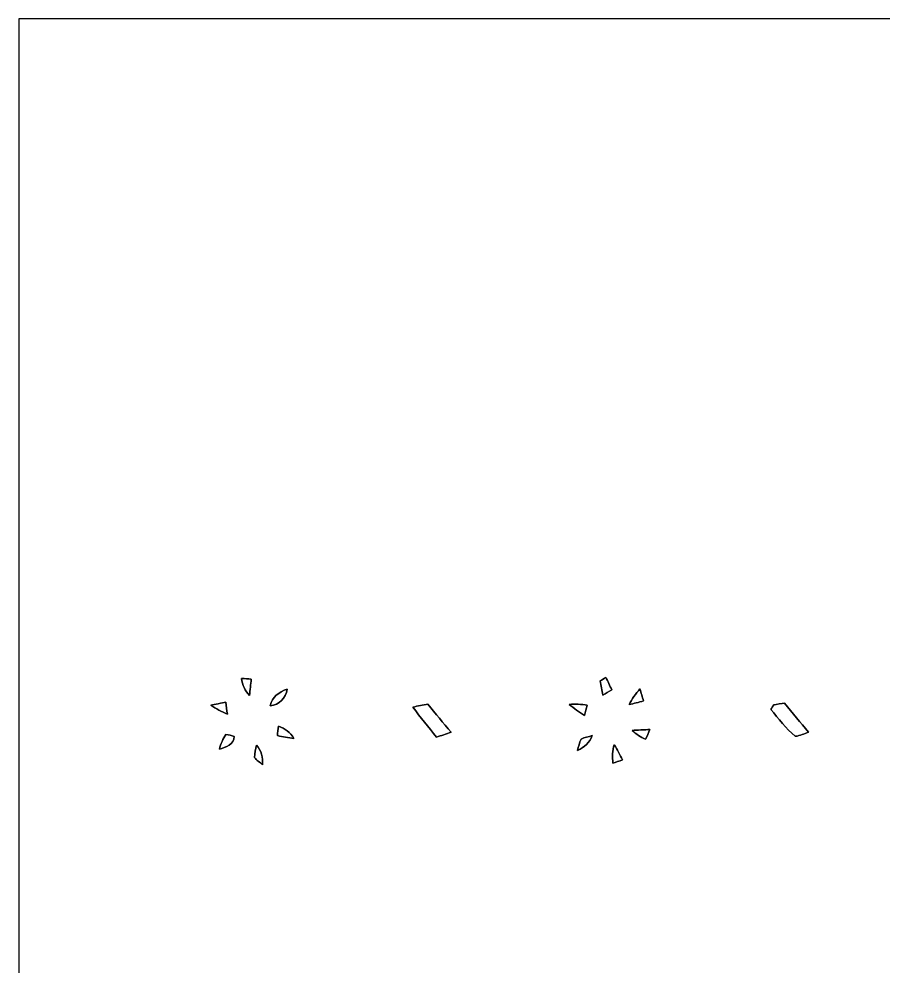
# Model space of a CAD drawing. Header units: centimetres. Extents: x -16.8 to 16.8, y -16.7 to 16.7.
# Drawn here: x -16.77 to -1.57, y 0 to 16.67 of the extents above; entities that cross this region are included whole.
import ezdxf

# ---------------------------------------------------------------- set-up
doc = ezdxf.new("R2010")
doc.units = ezdxf.units.CM
doc.header["$MEASUREMENT"] = 0
doc.layers.add('Layer 1', color=7, linetype='Continuous')

msp = doc.modelspace()

# ---------------------------------------------------------------- linework, layer by layer
at = {"layer": 'Layer 1', "color": 7}
for points, knots in [([(-16.77458, 16.66875), (-16.77458, 16.66875), (16.77458, 16.66875), (16.77458, 16.66875), (16.77458, 16.66875), (16.77458, 16.66875), (16.77458, -16.66875), (16.77458, -16.66875), (16.77458, -16.66875), (16.77458, -16.66875), (-16.77458, -16.66875), (-16.77458, -16.66875), (-16.77458, -16.66875), (-16.77458, -16.66875), (-16.77458, 16.66875), (-16.77458, 16.66875), (-16.77458, 16.66875), (-16.77458, 16.66875), (-16.77458, 16.66875), (-16.77458, 16.66875)], [0, 0, 0, 0, 0.16666667, 0.16666667, 0.16666667, 0.16666667, 0.33333333, 0.33333333, 0.33333333, 0.33333333, 0.5, 0.5, 0.5, 0.5, 0.66666667, 0.66666667, 0.66666667, 0.66666667, 1, 1, 1, 1]), ([(-12.85734, 5.06201), (-12.80054, 5.05813), (-12.7441, 5.05389), (-12.68765, 5.04896), (-12.68765, 5.04896), (-12.69718, 4.95371), (-12.70741, 4.85846), (-12.7187, 4.76285), (-12.7187, 4.76285), (-12.79984, 4.84364), (-12.84817, 4.94806), (-12.85734, 5.06201)], [0, 0, 0, 0, 0.25, 0.25, 0.25, 0.25, 0.5, 0.5, 0.5, 0.5, 1, 1, 1, 1]), ([(-6.54932, 5.01932), (-6.52498, 5.03449), (-6.47629, 5.06554), (-6.45231, 5.08071), (-6.45231, 5.08071), (-6.41491, 5.00874), (-6.37999, 4.93571), (-6.34683, 4.86128), (-6.34683, 4.86128), (-6.39939, 4.83094), (-6.4516, 4.8006), (-6.50416, 4.77026), (-6.50416, 4.77026), (-6.51969, 4.85352), (-6.5345, 4.93642), (-6.54932, 5.01932)], [0, 0, 0, 0, 0.2, 0.2, 0.2, 0.2, 0.4, 0.4, 0.4, 0.4, 0.6, 0.6, 0.6, 0.6, 1, 1, 1, 1]), ([(-12.35816, 4.58258), (-12.32006, 4.73181), (-12.20011, 4.82565), (-12.05936, 4.87257), (-12.05936, 4.87257), (-12.07735, 4.70994), (-12.19412, 4.59458), (-12.35816, 4.58258)], [0, 0, 0, 0, 0.33333333, 0.33333333, 0.33333333, 0.33333333, 1, 1, 1, 1]), ([(-6.04238, 4.60234), (-5.99123, 4.70218), (-5.92631, 4.7939), (-5.85153, 4.87751), (-5.85153, 4.87751), (-5.8293, 4.80801), (-5.80849, 4.73781), (-5.78803, 4.66725), (-5.78803, 4.66725), (-5.87234, 4.64326), (-5.95701, 4.62174), (-6.04238, 4.60234)], [0, 0, 0, 0, 0.25, 0.25, 0.25, 0.25, 0.5, 0.5, 0.5, 0.5, 1, 1, 1, 1]), ([(-13.40026, 4.59246), (-13.33465, 4.60516), (-13.20306, 4.63056), (-13.13744, 4.64326), (-13.13744, 4.64326), (-13.12757, 4.57306), (-13.11804, 4.50286), (-13.10887, 4.4323), (-13.10887, 4.4323), (-13.21047, 4.47816), (-13.30889, 4.52896), (-13.40026, 4.59246)], [0, 0, 0, 0, 0.25, 0.25, 0.25, 0.25, 0.5, 0.5, 0.5, 0.5, 1, 1, 1, 1]), ([(-9.84462, 4.55789), (-9.75678, 4.57588), (-9.66893, 4.59352), (-9.58074, 4.6101), (-9.58074, 4.6101), (-9.45056, 4.44077), (-9.31051, 4.27955), (-9.17434, 4.1148), (-9.17434, 4.1148), (-9.25936, 4.08446), (-9.34438, 4.05589), (-9.4301, 4.02802), (-9.4301, 4.02802), (-9.56557, 4.20688), (-9.71409, 4.3755), (-9.84462, 4.55789)], [0, 0, 0, 0, 0.2, 0.2, 0.2, 0.2, 0.4, 0.4, 0.4, 0.4, 0.6, 0.6, 0.6, 0.6, 1, 1, 1, 1]), ([(-7.09577, 4.60551), (-6.98959, 4.61398), (-6.88305, 4.60834), (-6.77757, 4.59246), (-6.77757, 4.59246), (-6.7945, 4.53178), (-6.81143, 4.47111), (-6.82872, 4.41043), (-6.82872, 4.41043), (-6.92185, 4.46969), (-7.01146, 4.53461), (-7.09577, 4.60551)], [0, 0, 0, 0, 0.25, 0.25, 0.25, 0.25, 0.5, 0.5, 0.5, 0.5, 1, 1, 1, 1]), ([(-3.49744, 4.59599), (-3.44946, 4.6041), (-3.35351, 4.62068), (-3.30588, 4.62915), (-3.30588, 4.62915), (-3.17324, 4.45276), (-3.02966, 4.28484), (-2.88643, 4.11692), (-2.88643, 4.11692), (-2.96157, 4.08728), (-3.03706, 4.05271), (-3.1182, 4.04389), (-3.1182, 4.04389), (-3.28436, 4.17795), (-3.41066, 4.35539), (-3.54789, 4.51732), (-3.54789, 4.51732), (-3.53554, 4.53708), (-3.51014, 4.57623), (-3.49744, 4.59599)], [0, 0, 0, 0, 0.16666667, 0.16666667, 0.16666667, 0.16666667, 0.33333333, 0.33333333, 0.33333333, 0.33333333, 0.5, 0.5, 0.5, 0.5, 0.66666667, 0.66666667, 0.66666667, 0.66666667, 1, 1, 1, 1]), ([(-12.20893, 4.22099), (-12.09569, 4.18465), (-12.00009, 4.11092), (-11.93976, 4.0072), (-11.93976, 4.0072), (-12.03678, 4.0192), (-12.13309, 4.03542), (-12.22869, 4.05589), (-12.22869, 4.05589), (-12.22375, 4.09716), (-12.21387, 4.17971), (-12.20893, 4.22099)], [0, 0, 0, 0, 0.25, 0.25, 0.25, 0.25, 0.5, 0.5, 0.5, 0.5, 1, 1, 1, 1]), ([(-13.13356, 4.07599), (-13.08312, 4.07035), (-13.03408, 4.05624), (-12.9861, 4.03931), (-12.9861, 4.03931), (-12.99069, 3.89678), (-13.13886, 3.85374), (-13.24963, 3.81706), (-13.24963, 3.81706), (-13.22035, 3.90701), (-13.19248, 4.0005), (-13.13356, 4.07599)], [0, 0, 0, 0, 0.25, 0.25, 0.25, 0.25, 0.5, 0.5, 0.5, 0.5, 1, 1, 1, 1]), ([(-6.88516, 3.99239), (-6.82484, 4.02696), (-6.75464, 4.03719), (-6.68867, 4.05589), (-6.68867, 4.05589), (-6.73876, 3.93735), (-6.83013, 3.84598), (-6.94866, 3.79589), (-6.94866, 3.79589), (-6.92961, 3.86186), (-6.91974, 3.93206), (-6.88516, 3.99239)], [0, 0, 0, 0, 0.25, 0.25, 0.25, 0.25, 0.5, 0.5, 0.5, 0.5, 1, 1, 1, 1]), ([(-5.98734, 4.14761), (-5.91044, 4.15149), (-5.75663, 4.1589), (-5.67937, 4.16243), (-5.67937, 4.16243), (-5.70159, 4.10633), (-5.72347, 4.04954), (-5.75098, 3.99556), (-5.75098, 3.99556), (-5.84271, 4.02308), (-5.91749, 4.08517), (-5.98734, 4.14761)], [0, 0, 0, 0, 0.25, 0.25, 0.25, 0.25, 0.5, 0.5, 0.5, 0.5, 1, 1, 1, 1]), ([(-12.63156, 3.67206), (-12.62627, 3.7465), (-12.61392, 3.81917), (-12.59452, 3.89008), (-12.59452, 3.89008), (-12.51126, 3.79377), (-12.47704, 3.66924), (-12.49116, 3.5433), (-12.49116, 3.5433), (-12.53949, 3.58422), (-12.59099, 3.62303), (-12.63156, 3.67206)], [0, 0, 0, 0, 0.25, 0.25, 0.25, 0.25, 0.5, 0.5, 0.5, 0.5, 1, 1, 1, 1]), ([(-6.30202, 3.89537), (-6.24911, 3.80859), (-6.2036, 3.72004), (-6.16021, 3.62726), (-6.16021, 3.62726), (-6.21559, 3.60715), (-6.27098, 3.58775), (-6.32636, 3.56799), (-6.32636, 3.56799), (-6.34083, 3.67771), (-6.33589, 3.78954), (-6.30202, 3.89537)], [0, 0, 0, 0, 0.25, 0.25, 0.25, 0.25, 0.5, 0.5, 0.5, 0.5, 1, 1, 1, 1])]:
    msp.add_open_spline(points, degree=3, knots=knots, dxfattribs=at)
at = {"layer": 'Layer 1', "color": 252}
for points, knots in [([(-12.85734, 5.06201), (-12.84817, 4.94806), (-12.79984, 4.84364), (-12.7187, 4.76285), (-12.7187, 4.76285), (-12.70741, 4.85846), (-12.69718, 4.95371), (-12.68765, 5.04896), (-12.68765, 5.04896), (-12.7441, 5.05389), (-12.80054, 5.05813), (-12.85734, 5.06201), (-12.85734, 5.06201), (-12.85734, 5.06201), (-12.85734, 5.06201), (-12.85734, 5.06201)], [0, 0, 0, 0, 0.2, 0.2, 0.2, 0.2, 0.4, 0.4, 0.4, 0.4, 0.6, 0.6, 0.6, 0.6, 1, 1, 1, 1]), ([(-6.54932, 5.01932), (-6.5345, 4.93642), (-6.51969, 4.85352), (-6.50416, 4.77026), (-6.50416, 4.77026), (-6.4516, 4.8006), (-6.39939, 4.83094), (-6.34683, 4.86128), (-6.34683, 4.86128), (-6.37999, 4.93571), (-6.41491, 5.00874), (-6.45231, 5.08071), (-6.45231, 5.08071), (-6.47629, 5.06554), (-6.52498, 5.03449), (-6.54932, 5.01932), (-6.54932, 5.01932), (-6.54932, 5.01932), (-6.54932, 5.01932), (-6.54932, 5.01932)], [0, 0, 0, 0, 0.16666667, 0.16666667, 0.16666667, 0.16666667, 0.33333333, 0.33333333, 0.33333333, 0.33333333, 0.5, 0.5, 0.5, 0.5, 0.66666667, 0.66666667, 0.66666667, 0.66666667, 1, 1, 1, 1]), ([(-12.35816, 4.58258), (-12.19412, 4.59458), (-12.07735, 4.70994), (-12.05936, 4.87257), (-12.05936, 4.87257), (-12.20011, 4.82565), (-12.32006, 4.73181), (-12.35816, 4.58258), (-12.35816, 4.58258), (-12.35816, 4.58258), (-12.35816, 4.58258), (-12.35816, 4.58258)], [0, 0, 0, 0, 0.25, 0.25, 0.25, 0.25, 0.5, 0.5, 0.5, 0.5, 1, 1, 1, 1]), ([(-6.04238, 4.60234), (-5.95701, 4.62174), (-5.87234, 4.64326), (-5.78803, 4.66725), (-5.78803, 4.66725), (-5.80849, 4.73781), (-5.8293, 4.80801), (-5.85153, 4.87751), (-5.85153, 4.87751), (-5.92631, 4.7939), (-5.99123, 4.70218), (-6.04238, 4.60234), (-6.04238, 4.60234), (-6.04238, 4.60234), (-6.04238, 4.60234), (-6.04238, 4.60234)], [0, 0, 0, 0, 0.2, 0.2, 0.2, 0.2, 0.4, 0.4, 0.4, 0.4, 0.6, 0.6, 0.6, 0.6, 1, 1, 1, 1]), ([(-13.40026, 4.59246), (-13.30889, 4.52896), (-13.21047, 4.47816), (-13.10887, 4.4323), (-13.10887, 4.4323), (-13.11804, 4.50286), (-13.12757, 4.57306), (-13.13744, 4.64326), (-13.13744, 4.64326), (-13.20306, 4.63056), (-13.33465, 4.60516), (-13.40026, 4.59246), (-13.40026, 4.59246), (-13.40026, 4.59246), (-13.40026, 4.59246), (-13.40026, 4.59246)], [0, 0, 0, 0, 0.2, 0.2, 0.2, 0.2, 0.4, 0.4, 0.4, 0.4, 0.6, 0.6, 0.6, 0.6, 1, 1, 1, 1]), ([(-9.84462, 4.55789), (-9.71409, 4.3755), (-9.56557, 4.20688), (-9.4301, 4.02802), (-9.4301, 4.02802), (-9.34438, 4.05589), (-9.25936, 4.08446), (-9.17434, 4.1148), (-9.17434, 4.1148), (-9.31051, 4.27955), (-9.45056, 4.44077), (-9.58074, 4.6101), (-9.58074, 4.6101), (-9.66893, 4.59352), (-9.75678, 4.57588), (-9.84462, 4.55789), (-9.84462, 4.55789), (-9.84462, 4.55789), (-9.84462, 4.55789), (-9.84462, 4.55789)], [0, 0, 0, 0, 0.16666667, 0.16666667, 0.16666667, 0.16666667, 0.33333333, 0.33333333, 0.33333333, 0.33333333, 0.5, 0.5, 0.5, 0.5, 0.66666667, 0.66666667, 0.66666667, 0.66666667, 1, 1, 1, 1]), ([(-7.09577, 4.60551), (-7.01146, 4.53461), (-6.92185, 4.46969), (-6.82872, 4.41043), (-6.82872, 4.41043), (-6.81143, 4.47111), (-6.7945, 4.53178), (-6.77757, 4.59246), (-6.77757, 4.59246), (-6.88305, 4.60834), (-6.98959, 4.61398), (-7.09577, 4.60551), (-7.09577, 4.60551), (-7.09577, 4.60551), (-7.09577, 4.60551), (-7.09577, 4.60551)], [0, 0, 0, 0, 0.2, 0.2, 0.2, 0.2, 0.4, 0.4, 0.4, 0.4, 0.6, 0.6, 0.6, 0.6, 1, 1, 1, 1]), ([(-3.49744, 4.59599), (-3.51014, 4.57623), (-3.53554, 4.53708), (-3.54789, 4.51732), (-3.54789, 4.51732), (-3.41066, 4.35539), (-3.28436, 4.17795), (-3.1182, 4.04389), (-3.1182, 4.04389), (-3.03706, 4.05271), (-2.96157, 4.08728), (-2.88643, 4.11692), (-2.88643, 4.11692), (-3.02966, 4.28484), (-3.17324, 4.45276), (-3.30588, 4.62915), (-3.30588, 4.62915), (-3.35351, 4.62068), (-3.44946, 4.6041), (-3.49744, 4.59599), (-3.49744, 4.59599), (-3.49744, 4.59599), (-3.49744, 4.59599), (-3.49744, 4.59599)], [0, 0, 0, 0, 0.14285714, 0.14285714, 0.14285714, 0.14285714, 0.28571429, 0.28571429, 0.28571429, 0.28571429, 0.42857143, 0.42857143, 0.42857143, 0.42857143, 0.57142857, 0.57142857, 0.57142857, 0.57142857, 0.71428571, 0.71428571, 0.71428571, 0.71428571, 1, 1, 1, 1]), ([(-12.20893, 4.22099), (-12.21387, 4.17971), (-12.22375, 4.09716), (-12.22869, 4.05589), (-12.22869, 4.05589), (-12.13309, 4.03542), (-12.03678, 4.0192), (-11.93976, 4.0072), (-11.93976, 4.0072), (-12.00009, 4.11092), (-12.09569, 4.18465), (-12.20893, 4.22099), (-12.20893, 4.22099), (-12.20893, 4.22099), (-12.20893, 4.22099), (-12.20893, 4.22099)], [0, 0, 0, 0, 0.2, 0.2, 0.2, 0.2, 0.4, 0.4, 0.4, 0.4, 0.6, 0.6, 0.6, 0.6, 1, 1, 1, 1]), ([(-13.13356, 4.07599), (-13.19248, 4.0005), (-13.22035, 3.90701), (-13.24963, 3.81706), (-13.24963, 3.81706), (-13.13886, 3.85374), (-12.99069, 3.89678), (-12.9861, 4.03931), (-12.9861, 4.03931), (-13.03408, 4.05624), (-13.08312, 4.07035), (-13.13356, 4.07599), (-13.13356, 4.07599), (-13.13356, 4.07599), (-13.13356, 4.07599), (-13.13356, 4.07599)], [0, 0, 0, 0, 0.2, 0.2, 0.2, 0.2, 0.4, 0.4, 0.4, 0.4, 0.6, 0.6, 0.6, 0.6, 1, 1, 1, 1]), ([(-6.88516, 3.99239), (-6.91974, 3.93206), (-6.92961, 3.86186), (-6.94866, 3.79589), (-6.94866, 3.79589), (-6.83013, 3.84598), (-6.73876, 3.93735), (-6.68867, 4.05589), (-6.68867, 4.05589), (-6.75464, 4.03719), (-6.82484, 4.02696), (-6.88516, 3.99239), (-6.88516, 3.99239), (-6.88516, 3.99239), (-6.88516, 3.99239), (-6.88516, 3.99239)], [0, 0, 0, 0, 0.2, 0.2, 0.2, 0.2, 0.4, 0.4, 0.4, 0.4, 0.6, 0.6, 0.6, 0.6, 1, 1, 1, 1]), ([(-5.98734, 4.14761), (-5.91749, 4.08517), (-5.84271, 4.02308), (-5.75098, 3.99556), (-5.75098, 3.99556), (-5.72347, 4.04954), (-5.70159, 4.10633), (-5.67937, 4.16243), (-5.67937, 4.16243), (-5.75663, 4.1589), (-5.91044, 4.15149), (-5.98734, 4.14761), (-5.98734, 4.14761), (-5.98734, 4.14761), (-5.98734, 4.14761), (-5.98734, 4.14761)], [0, 0, 0, 0, 0.2, 0.2, 0.2, 0.2, 0.4, 0.4, 0.4, 0.4, 0.6, 0.6, 0.6, 0.6, 1, 1, 1, 1]), ([(-12.63156, 3.67206), (-12.59099, 3.62303), (-12.53949, 3.58422), (-12.49116, 3.5433), (-12.49116, 3.5433), (-12.47704, 3.66924), (-12.51126, 3.79377), (-12.59452, 3.89008), (-12.59452, 3.89008), (-12.61392, 3.81917), (-12.62627, 3.7465), (-12.63156, 3.67206), (-12.63156, 3.67206), (-12.63156, 3.67206), (-12.63156, 3.67206), (-12.63156, 3.67206)], [0, 0, 0, 0, 0.2, 0.2, 0.2, 0.2, 0.4, 0.4, 0.4, 0.4, 0.6, 0.6, 0.6, 0.6, 1, 1, 1, 1]), ([(-6.30202, 3.89537), (-6.33589, 3.78954), (-6.34083, 3.67771), (-6.32636, 3.56799), (-6.32636, 3.56799), (-6.27098, 3.58775), (-6.21559, 3.60715), (-6.16021, 3.62726), (-6.16021, 3.62726), (-6.2036, 3.72004), (-6.24911, 3.80859), (-6.30202, 3.89537), (-6.30202, 3.89537), (-6.30202, 3.89537), (-6.30202, 3.89537), (-6.30202, 3.89537)], [0, 0, 0, 0, 0.2, 0.2, 0.2, 0.2, 0.4, 0.4, 0.4, 0.4, 0.6, 0.6, 0.6, 0.6, 1, 1, 1, 1])]:
    msp.add_open_spline(points, degree=3, knots=knots, dxfattribs=at)

doc.saveas('drawing.dxf')
